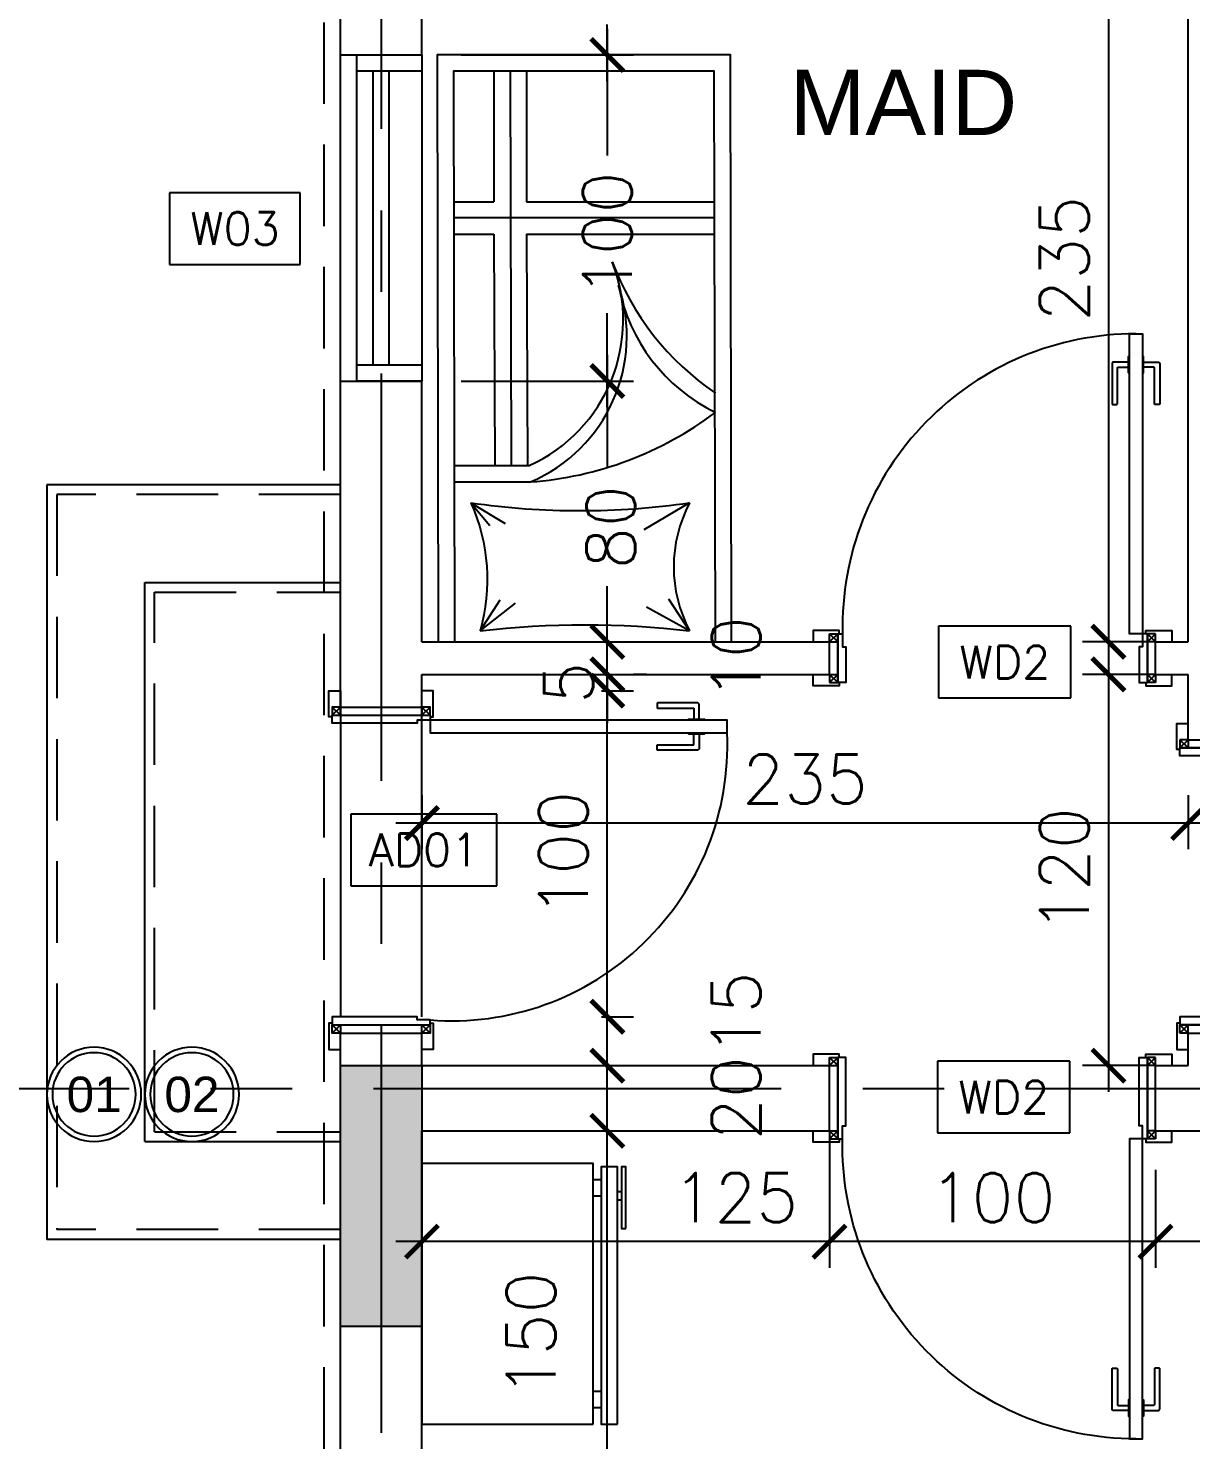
# Model space of a CAD drawing. Header units: centimetres. Extents: x -2093 to 2270, y -504 to 3084.
# Drawn here: x -1875.7 to -1519.2, y 2033.2 to 2466.2 of the extents above; entities that cross this region are included whole.
import ezdxf
from ezdxf.enums import TextEntityAlignment as Align

# ---------------------------------------------------------------- set-up
doc = ezdxf.new("R2010")
doc.units = ezdxf.units.CM
doc.header["$LTSCALE"] = 100
doc.header["$MEASUREMENT"] = 0
doc.linetypes.add('GRID$0$GRID$0$XREF GRID$0$GRIDS$0$CENTER', pattern=[2, 1.25, -0.25, 0.25, -0.25])
doc.linetypes.add('HIDDEN', pattern=[0.375, 0.25, -0.125])
for name, color, linetype in [('DIM IN', 1, 'Continuous'), ('DOOR', 1, 'Continuous'), ('FURNITURE', 111, 'Continuous'), ('GRID$0$XREF GRID', 11, 'GRID$0$GRID$0$XREF GRID$0$GRIDS$0$CENTER'), ('HIDDEN -03', 8, 'HIDDEN'), ('KITCHEN', 11, 'Continuous'), ('NUMBERS', 1, 'Continuous'), ('STAIRS', 4, 'Continuous'), ('TEXT', 3, 'Continuous'), ('TEXT-SCHED', 3, 'Continuous'), ('WALL-01', 7, 'Continuous'), ('WALL-03', 2, 'Continuous'), ('WALL-04', 1, 'Continuous'), ('WINDOW', 1, 'Continuous'), ('WOODEN DOOR', 1, 'Continuous'), ('XREF GF COL$0$COLUMN', 6, 'Continuous'), ('XREF GF COL$0$COLUMN HATCH', 201, 'Continuous')]:
    doc.layers.add(name, color=color, linetype=linetype)
doc.styles.add('22', font='romans.shx')
doc.styles.add('A0-01 GROUND FLOOR PLAN - For Entry modification$0$ROMANS', font='romans')
doc.styles.add('ART', font='arial.ttf')
doc.styles.add('ART-PS-1', font='arial.ttf', dxfattribs={"height": 20})
doc.dimstyles.new('100', dxfattribs={"dimtxt": 15, "dimasz": 10, "dimexe": 8, "dimexo": 12, "dimgap": 6, "dimtad": 1, "dimdec": 0, "dimzin": 0, "dimdsep": 46, "dimtxsty": '22', "dimblk": 'ARCHTICK', "dimcen": 30, "dimdle": 8, "dimclrd": 1, "dimclre": 1, "dimclrt": 2, "dimadec": 0, "dimazin": 0, "dimtfac": 1, "dimtdec": 0, "dimtmove": 2, "dimatfit": 3, "dimldrblk": 'OBLIQUE', "dimfxl": 100, "dimtolj": 1, "dimtzin": 0, "dimarcsym": 0})
doc.dimstyles.new('A0-01 GROUND FLOOR PLAN - For Entry modification$0$text', dxfattribs={"dimtxt": 18, "dimasz": 10, "dimexe": 10, "dimexo": 10, "dimgap": -6, "dimtad": 1, "dimtih": 1, "dimtoh": 1, "dimdec": 0, "dimdsep": 46, "dimtxsty": 'A0-01 GROUND FLOOR PLAN - For Entry modification$0$ROMANS', "dimblk1": 'A0-01 GROUND FLOOR PLAN - For Entry modification$0$_ARCHTICK', "dimblk2": 'A0-01 GROUND FLOOR PLAN - For Entry modification$0$_ARCHTICK', "dimsah": 1, "dimcen": 25, "dimdle": 10, "dimse1": 1, "dimse2": 1, "dimsd1": 1, "dimsd2": 1, "dimclrd": 1, "dimclre": 1, "dimclrt": 2, "dimadec": 0, "dimazin": 0, "dimtfac": 1, "dimtdec": 0, "dimtmove": 2, "dimatfit": 3, "dimldrblk": 'A0-01 GROUND FLOOR PLAN - For Entry modification$0$_ARCHTICK', "dimfxl": 1, "dimtolj": 1, "dimtzin": 0, "dimarcsym": 0})

# ---------------------------------------------------------------- blocks, each defined once
blk = doc.blocks.new('W06')
at = {"layer": 'WINDOW'}
for p, q in [((-2005, 2490), (-2005, 2400)), ((-1995, 2400), (-1995, 2490)), ((-1990, 2400), (-1990, 2490)), ((-1985, 2400), (-1985, 2490))]:
    blk.add_line(p, q, dxfattribs=at)
for points in [[(-1985, 2495), (-2005, 2495), (-2005, 2490), (-1985, 2490)], [(-1985, 2400), (-2005, 2400), (-2005, 2395), (-1985, 2395)]]:
    blk.add_lwpolyline(points, close=True, dxfattribs=at)
blk = doc.blocks.new('XREF GF COL')
at = {"layer": 'XREF GF COL$0$COLUMN HATCH'}
blk.add_hatch(color=256, dxfattribs=at).paths.add_polyline_path([(-12064.7, 2148), (-12089.7, 2148), (-12089.7, 2068), (-12064.7, 2068)])
at = {"layer": 'XREF GF COL$0$COLUMN'}
blk.add_lwpolyline([(-12089.7, 2148), (-12064.7, 2148), (-12064.7, 2068), (-12089.7, 2068)], close=True, dxfattribs=at)
blk = doc.blocks.new('GRID')
at = {"layer": 'GRID$0$XREF GRID'}
for p, q in [((-1767.5, 2960.33, 0), (-1767.5, 522.76)), ((-1969.8, 2140.98), (-230.24, 2140.98))]:
    blk.add_line(p, q, dxfattribs=at)
blk = doc.blocks.new('Fur_Bed_200x100_01')
for p, q in [((-37.12, -3.34), (-30.72, -13.05)), ((-37.12, -3.34), (-23.91, -10.68)), ((27.12, -3.34), (16.32, -11.81)), ((27.12, -3.34), (21.03, -12.93)), ((-37.12, -42.65), (-23.05, -34.35)), ((30, -42.65), (19.49, -36.25)), ((30, -42.65), (24.16, -35.73)), ((35, -54.06), (12.12, -54.06)), ((12.96, -125.01), (12.59, -54.06)), ((17.96, -175.01), (17.59, -54.06)), ((22.96, -125.01), (22.59, -54.06)), ((12.96, -125.01), (-44.64, -125.01)), ((35.36, -125.01), (22.96, -125.01)), ((-44.64, -130.01), (35.36, -130.01)), ((12.96, -135.01), (-44.64, -135.01)), ((12.96, -175.01), (12.96, -135.01)), ((35.36, -135.01), (22.96, -135.01)), ((22.96, -175.01), (22.96, -135.01))]:
    blk.add_line(p, q)
blk.add_lwpolyline([(-50, 0), (-49.64, -180.01), (40.36, -180.01), (40, 0)], close=True)
blk.add_lwpolyline([(-45, 0), (-44.64, -175.01), (35.36, -175.01), (35, 0)])
for points in [[(27.12, -3.34, -0.059544), (-37.12, -3.34)], [(-37.12, -42.65, 0.248743), (-37.12, -3.34)], [(30, -42.65, -0.175461), (27.12, -3.34)], [(30, -42.65, 0.071815), (-37.12, -42.65)], [(35, -49.06), (11.73, -49.06, 0.392227), (-15.28, -109.32, 0.236173), (-45, -70.38)]]:
    blk.add_lwpolyline(points, format="xyb")
for centre, radius, start, end in [((19.45, -155.75), 106.97, 94.1404, 127.0509), ((32.28, -98.73), 49.01, 114.2939, 201.3899), ((-92.14, -145.92), 84.06, 20.4105, 55.8901)]:
    blk.add_arc(centre, radius, start, end)
blk = doc.blocks.new('A$C6A555936')
at = {"layer": 'KITCHEN', "extrusion": (0, 0, -1)}
for p, q in [((-71.25, 61.25), (-71.25, 60)), ((-68.75, 61.25), (-68.75, 60)), ((-75, 55), (-75, 52.5)), ((-70, 55), (-70, 52.5)), ((-10, 55), (-10, 52.5)), ((-5, 55), (-5, 52.5))]:
    blk.add_line(p, q, dxfattribs=at)
at = {"layer": 'KITCHEN', "flags": 128}
for points in [[(-60, 62.5), (-79, 62.5), (-79, 61.25), (-60, 61.25)], [(0, 60), (-79, 60), (-79, 55), (0, 55)], [(0, 52.5), (-80, 52.5), (-80, 0), (0, 0)]]:
    blk.add_lwpolyline(points, close=True, dxfattribs=at)
blk = doc.blocks.new('*D208')
at = {"layer": 'Defpoints', "color": 0, "transparency": 16777216}
blk.add_point((-1576.54, 2138.35), dxfattribs=at)
blk.add_point((-1576.54, 2138.35), dxfattribs=at)
blk.add_point((-1576.54, 2138.35), dxfattribs=at)
at = {"layer": 'TEXT-SCHED', "color": 1, "lineweight": -2, "transparency": 16777216}
for p, q in [((-1556.26, 2149.35), (-1596.83, 2149.35)), ((-1596.83, 2149.35), (-1596.83, 2127.35)), ((-1556.26, 2127.35), (-1556.26, 2149.35)), ((-1596.83, 2127.35), (-1556.26, 2127.35))]:
    blk.add_line(p, q, dxfattribs=at)
at = {"layer": 'TEXT-SCHED', "color": 2, "transparency": 16777216, "insert": (-1576.54, 2138.35), "char_height": 8, "width": 47.1429, "attachment_point": 5, "style": 'A0-01 GROUND FLOOR PLAN - For Entry modification$0$ROMANS'}
blk.add_mtext('\\A1;{\\H1.25x;WD2}', dxfattribs=at)
blk = doc.blocks.new('A0-01 GROUND FLOOR PLAN - For Entry modification$0$_ARCHTICK')
at = {"color": 0, "linetype": 'ByBlock', "const_width": 0.15}
blk.add_lwpolyline([(-0.5, -0.5), (0.5, 0.5)], dxfattribs=at)
blk = doc.blocks.new('*D211')
at = {"layer": 'Defpoints', "color": 0, "transparency": 16777216}
blk.add_point((-1754.42, 2214.16), dxfattribs=at)
blk.add_point((-1754.42, 2214.16), dxfattribs=at)
blk.add_point((-1754.42, 2214.16), dxfattribs=at)
at = {"layer": 'TEXT-SCHED', "color": 1, "lineweight": -2, "transparency": 16777216}
for p, q in [((-1731.99, 2225.16), (-1776.85, 2225.16)), ((-1776.85, 2225.16), (-1776.85, 2203.16)), ((-1731.99, 2203.16), (-1731.99, 2225.16)), ((-1776.85, 2203.16), (-1731.99, 2203.16))]:
    blk.add_line(p, q, dxfattribs=at)
at = {"layer": 'TEXT-SCHED', "color": 2, "transparency": 16777216, "insert": (-1754.42, 2214.16), "char_height": 8, "width": 47.1429, "attachment_point": 5, "style": 'A0-01 GROUND FLOOR PLAN - For Entry modification$0$ROMANS'}
blk.add_mtext('\\A1;{\\H1.25x;AD01}', dxfattribs=at)
blk = doc.blocks.new('*D212')
at = {"layer": 'Defpoints', "color": 0, "transparency": 16777216}
blk.add_point((-1576.22, 2271.78), dxfattribs=at)
blk.add_point((-1576.22, 2271.78), dxfattribs=at)
blk.add_point((-1576.22, 2271.78), dxfattribs=at)
at = {"layer": 'TEXT-SCHED', "color": 1, "lineweight": -2, "transparency": 16777216}
for p, q in [((-1555.94, 2282.78), (-1596.51, 2282.78)), ((-1596.51, 2282.78), (-1596.51, 2260.78)), ((-1555.94, 2260.78), (-1555.94, 2282.78)), ((-1596.51, 2260.78), (-1555.94, 2260.78))]:
    blk.add_line(p, q, dxfattribs=at)
at = {"layer": 'TEXT-SCHED', "color": 2, "transparency": 16777216, "insert": (-1576.22, 2271.78), "char_height": 8, "width": 47.1429, "attachment_point": 5, "style": 'A0-01 GROUND FLOOR PLAN - For Entry modification$0$ROMANS'}
blk.add_mtext('\\A1;{\\H1.25x;WD2}', dxfattribs=at)
blk = doc.blocks.new('*D228')
at = {"layer": 'Defpoints', "color": 0, "transparency": 16777216}
blk.add_point((-1812.35, 2404.75), dxfattribs=at)
blk.add_point((-1812.35, 2404.75), dxfattribs=at)
blk.add_point((-1812.35, 2404.75), dxfattribs=at)
at = {"layer": 'TEXT-SCHED', "color": 1, "lineweight": -2, "transparency": 16777216}
for p, q in [((-1792.3, 2415.75), (-1832.4, 2415.75)), ((-1832.4, 2415.75), (-1832.4, 2393.75)), ((-1792.3, 2393.75), (-1792.3, 2415.75)), ((-1832.4, 2393.75), (-1792.3, 2393.75))]:
    blk.add_line(p, q, dxfattribs=at)
at = {"layer": 'TEXT-SCHED', "color": 2, "transparency": 16777216, "insert": (-1812.35, 2404.75), "char_height": 8, "width": 47.1429, "attachment_point": 5, "style": 'A0-01 GROUND FLOOR PLAN - For Entry modification$0$ROMANS'}
blk.add_mtext('\\A1;{\\H1.25x;W03}', dxfattribs=at)
blk = doc.blocks.new('_ARCHTICK')
at = {"color": 0, "linetype": 'ByBlock', "const_width": 0.15}
blk.add_lwpolyline([(-0.5, -0.5), (0.5, 0.5)], dxfattribs=at)
blk = doc.blocks.new('*D233')
at = {"layer": 'Defpoints', "color": 0, "transparency": 16777216}
for p in [(-1520, 2513), (-1544.44, 2278), (-1520, 2278)]:
    blk.add_point(p, dxfattribs=at)
at = {"layer": 'DIM IN', "color": 1, "lineweight": -2, "transparency": 16777216}
for p, q in [((-1544.44, 2521), (-1544.44, 2270)), ((-1532, 2513), (-1552.44, 2513)), ((-1532, 2278), (-1552.44, 2278))]:
    blk.add_line(p, q, dxfattribs=at)
at = {"layer": 'DIM IN', "color": 1, "lineweight": -2, "transparency": 16777216, "xscale": 10, "yscale": 10, "zscale": 10}
for p, rotation in [((-1544.44, 2513), 90), ((-1544.44, 2278), 270)]:
    blk.add_blockref('_ARCHTICK', p, dxfattribs=dict(at, rotation=rotation))
at = {"layer": 'DIM IN', "color": 2, "transparency": 16777216, "insert": (-1557.94, 2395.5), "char_height": 15, "attachment_point": 5, "rotation": 90, "style": '22'}
blk.add_mtext('\\A1;235', dxfattribs=at)
blk = doc.blocks.new('_OBLIQUE')
at = {"color": 0, "linetype": 'ByBlock'}
blk.add_line((-0.5, -0.5), (0.5, 0.5), dxfattribs=at)
blk = doc.blocks.new('*D245')
at = {"layer": 'Defpoints', "color": 0, "transparency": 16777216}
for p in [(-1755, 2242.97), (-1520, 2242.97), (-1755, 2222.41)]:
    blk.add_point(p, dxfattribs=at)
at = {"layer": 'DIM IN', "color": 1, "lineweight": -2, "transparency": 16777216}
for p, q in [((-1755, 2230.97), (-1755, 2214.41)), ((-1520, 2230.97), (-1520, 2214.41)), ((-1512, 2222.41), (-1763, 2222.41))]:
    blk.add_line(p, q, dxfattribs=at)
at = {"layer": 'DIM IN', "color": 1, "lineweight": -2, "transparency": 16777216, "xscale": 10, "yscale": 10, "zscale": 10, "rotation": 180}
blk.add_blockref('_ARCHTICK', (-1755, 2222.41), dxfattribs=at)
at = {"layer": 'DIM IN', "color": 1, "lineweight": -2, "transparency": 16777216, "xscale": 10, "yscale": 10, "zscale": 10}
blk.add_blockref('_ARCHTICK', (-1520, 2222.41), dxfattribs=at)
at = {"layer": 'DIM IN', "color": 2, "transparency": 16777216, "insert": (-1637.5, 2235.91), "char_height": 15, "attachment_point": 5, "style": '22'}
blk.add_mtext('\\A1;235', dxfattribs=at)
blk = doc.blocks.new('*D246')
at = {"layer": 'Defpoints', "color": 0, "transparency": 16777216}
for p in [(-1520, 2268), (-1544.44, 2148), (-1520, 2148)]:
    blk.add_point(p, dxfattribs=at)
at = {"layer": 'DIM IN', "color": 1, "lineweight": -2, "transparency": 16777216}
for p, q in [((-1544.44, 2276), (-1544.44, 2140)), ((-1532, 2268), (-1552.44, 2268)), ((-1532, 2148), (-1552.44, 2148))]:
    blk.add_line(p, q, dxfattribs=at)
at = {"layer": 'DIM IN', "color": 1, "lineweight": -2, "transparency": 16777216, "xscale": 10, "yscale": 10, "zscale": 10}
for p, rotation in [((-1544.44, 2268), 90), ((-1544.44, 2148), 270)]:
    blk.add_blockref('_ARCHTICK', p, dxfattribs=dict(at, rotation=rotation))
at = {"layer": 'DIM IN', "color": 2, "transparency": 16777216, "insert": (-1557.94, 2208), "char_height": 15, "attachment_point": 5, "rotation": 90, "style": '22'}
blk.add_mtext('\\A1;120', dxfattribs=at)
blk = doc.blocks.new('OUT DOOR')
at = {"layer": 'WOODEN DOOR'}
for p, q in [((-1782.5, 2265.5), (-1780, 2268)), ((-1780, 2265.5), (-1782.5, 2268)), ((-1752.5, 2265.5), (-1755, 2268)), ((-1755, 2265.5), (-1752.5, 2268)), ((-1782.5, 2170.5), (-1780, 2168)), ((-1780, 2170.5), (-1782.5, 2168)), ((-1752.5, 2170.5), (-1755, 2168)), ((-1755, 2170.5), (-1752.5, 2168))]:
    blk.add_line(p, q, dxfattribs=at)
for points in [[(-1782.5, 2265), (-1783.5, 2265), (-1783.5, 2273), (-1780, 2273)], [(-1752.5, 2265), (-1751.5, 2265), (-1751.5, 2273), (-1755, 2273)], [(-1780, 2265.5), (-1780, 2268), (-1782.5, 2268), (-1782.5, 2265.5)], [(-1752.5, 2265.5), (-1752.5, 2264), (-1756.5, 2264), (-1756.5, 2263), (-1782.5, 2263), (-1782.5, 2265.5), (-1752.5, 2265.5)], [(-1752.5, 2265.5), (-1752.5, 2268), (-1755, 2268), (-1755, 2265.5)], [(-1673.27, 2264), (-1673.27, 2264.3), (-1668.31, 2264.3), (-1668.31, 2264)], [(-1673.27, 2260.04), (-1673.27, 2259.74), (-1668.31, 2259.74), (-1668.31, 2260.04)], [(-1782.5, 2171), (-1783.5, 2171), (-1783.5, 2163), (-1780, 2163)], [(-1752.5, 2170.5), (-1752.5, 2172), (-1756.5, 2172), (-1756.5, 2173), (-1782.5, 2173), (-1782.5, 2170.5), (-1752.5, 2170.5)], [(-1780, 2170.5), (-1780, 2168), (-1782.5, 2168), (-1782.5, 2170.5)], [(-1752.5, 2171), (-1751.5, 2171), (-1751.5, 2163), (-1755, 2163)], [(-1752.5, 2170.5), (-1752.5, 2168), (-1755, 2168), (-1755, 2170.5)]]:
    blk.add_lwpolyline(points, dxfattribs=at)
for points in [[(-1670, 2264.3), (-1670, 2268.75, 0.414214), (-1670.49, 2269.24), (-1682.67, 2269.24, 0.414214), (-1682.87, 2269.05), (-1682.87, 2267.86, 0.414214), (-1682.67, 2267.66), (-1671.78, 2267.66, -0.414214), (-1671.58, 2267.46), (-1671.58, 2264.3)], [(-1670, 2259.74), (-1670, 2255.29, -0.414214), (-1670.49, 2254.79), (-1682.67, 2254.79, -0.414214), (-1682.87, 2254.99), (-1682.87, 2256.18, -0.414214), (-1682.67, 2256.38), (-1671.78, 2256.38, 0.414214), (-1671.58, 2256.58), (-1671.58, 2259.74)]]:
    blk.add_lwpolyline(points, format="xyb", dxfattribs=at)
blk.add_lwpolyline([(-1661.38, 2260.04), (-1661.38, 2264), (-1752.5, 2264), (-1752.5, 2260.04)], close=True, dxfattribs=at)
blk.add_arc((-1745.83, 2256.27), 84.53, 265.4726, 2.5311, dxfattribs=at)
blk = doc.blocks.new('NUMBER')
at = {"layer": 'NUMBERS'}
blk.add_circle((0, 0), 65, dxfattribs=at)
at = {"layer": 'NUMBERS', "color": 8}
blk.add_circle((0, 0), 57.5, dxfattribs=at)
blk = doc.blocks.new('OUTDOOR')
at = {"layer": 'STAIRS'}
for p, q in [((-1870, 2326.19), (-1870, 2094.72)), ((-1780, 2326.19), (-1870, 2326.19)), ((-1840, 2124.72), (-1840, 2296.19)), ((-1840, 2296.19), (-1780, 2296.19)), ((-1780, 2258), (-1780, 2168)), ((-1840, 2124.72), (-1780, 2124.72)), ((-1780, 2094.72), (-1870, 2094.72))]:
    blk.add_line(p, q, dxfattribs=at)
at = {"layer": 'STAIRS', "color": 8, "linetype": 'HIDDEN'}
for p, q in [((-1867, 2323.19), (-1867, 2097.72)), ((-1780, 2323.19), (-1867, 2323.19)), ((-1837, 2127.72), (-1837, 2293.19)), ((-1837, 2293.19), (-1780, 2293.19)), ((-1837, 2127.72), (-1780, 2127.72)), ((-1780, 2097.72), (-1867, 2097.72))]:
    blk.add_line(p, q, dxfattribs=at)
blk = doc.blocks.new('*D321')
at = {"layer": 'Defpoints', "color": 0, "transparency": 16777216}
for p in [(-1711.95, 2128), (-1698.13, 2128), (-1711.95, 1978)]:
    blk.add_point(p, dxfattribs=at)
at = {"layer": 'DIM IN', "color": 1, "lineweight": -2, "transparency": 16777216}
for p, q in [((-1698.13, 1970), (-1698.13, 2136)), ((-1699.95, 2128), (-1690.13, 2128)), ((-1699.95, 1978), (-1690.13, 1978))]:
    blk.add_line(p, q, dxfattribs=at)
at = {"layer": 'DIM IN', "color": 1, "lineweight": -2, "transparency": 16777216, "xscale": 10, "yscale": 10, "zscale": 10}
for p, rotation in [((-1698.13, 2128), 90), ((-1698.13, 1978), 270)]:
    blk.add_blockref('_ARCHTICK', p, dxfattribs=dict(at, rotation=rotation))
at = {"layer": 'DIM IN', "color": 2, "transparency": 16777216, "insert": (-1721.51, 2065.58), "char_height": 15, "attachment_point": 5, "rotation": 90, "style": '22'}
blk.add_mtext('\\A1;150', dxfattribs=at)
blk = doc.blocks.new('*D322')
at = {"layer": 'Defpoints', "color": 0, "transparency": 16777216}
for p in [(-1711.95, 2148), (-1698.13, 2148), (-1711.95, 2128)]:
    blk.add_point(p, dxfattribs=at)
at = {"layer": 'DIM IN', "color": 1, "lineweight": -2, "transparency": 16777216}
for p, q in [((-1698.13, 2120), (-1698.13, 2156)), ((-1699.95, 2148), (-1690.13, 2148)), ((-1699.95, 2128), (-1690.13, 2128))]:
    blk.add_line(p, q, dxfattribs=at)
at = {"layer": 'DIM IN', "color": 1, "lineweight": -2, "transparency": 16777216, "xscale": 10, "yscale": 10, "zscale": 10}
for p, rotation in [((-1698.13, 2148), 90), ((-1698.13, 2128), 270)]:
    blk.add_blockref('_ARCHTICK', p, dxfattribs=dict(at, rotation=rotation))
at = {"layer": 'DIM IN', "color": 2, "transparency": 16777216, "insert": (-1658.63, 2138), "char_height": 15, "attachment_point": 5, "rotation": 90, "style": '22'}
blk.add_mtext('\\A1;20', dxfattribs=at)
blk = doc.blocks.new('*D323')
at = {"layer": 'Defpoints', "color": 0, "transparency": 16777216}
for p in [(-1711.95, 2163), (-1698.13, 2163), (-1711.95, 2148)]:
    blk.add_point(p, dxfattribs=at)
at = {"layer": 'DIM IN', "color": 1, "lineweight": -2, "transparency": 16777216}
for p, q in [((-1698.13, 2140), (-1698.13, 2171)), ((-1699.95, 2163), (-1690.13, 2163)), ((-1699.95, 2148), (-1690.13, 2148))]:
    blk.add_line(p, q, dxfattribs=at)
at = {"layer": 'DIM IN', "color": 1, "lineweight": -2, "transparency": 16777216, "xscale": 10, "yscale": 10, "zscale": 10}
for p, rotation in [((-1698.13, 2163), 90), ((-1698.13, 2148), 270)]:
    blk.add_blockref('_ARCHTICK', p, dxfattribs=dict(at, rotation=rotation))
at = {"layer": 'DIM IN', "color": 2, "transparency": 16777216, "insert": (-1658.63, 2163.99), "char_height": 15, "attachment_point": 5, "rotation": 90, "style": '22'}
blk.add_mtext('\\A1;15', dxfattribs=at)
blk = doc.blocks.new('*D324')
at = {"layer": 'Defpoints', "color": 0, "transparency": 16777216}
for p in [(-1711.95, 2263), (-1698.13, 2263), (-1711.95, 2163)]:
    blk.add_point(p, dxfattribs=at)
at = {"layer": 'DIM IN', "color": 1, "lineweight": -2, "transparency": 16777216}
for p, q in [((-1698.13, 2155), (-1698.13, 2271)), ((-1699.95, 2263), (-1690.13, 2263)), ((-1699.95, 2163), (-1690.13, 2163))]:
    blk.add_line(p, q, dxfattribs=at)
at = {"layer": 'DIM IN', "color": 1, "lineweight": -2, "transparency": 16777216, "xscale": 10, "yscale": 10, "zscale": 10}
for p, rotation in [((-1698.13, 2263), 90), ((-1698.13, 2163), 270)]:
    blk.add_blockref('_ARCHTICK', p, dxfattribs=dict(at, rotation=rotation))
at = {"layer": 'DIM IN', "color": 2, "transparency": 16777216, "insert": (-1711.63, 2213), "char_height": 15, "attachment_point": 5, "rotation": 90, "style": '22'}
blk.add_mtext('\\A1;100', dxfattribs=at)
blk = doc.blocks.new('*D325')
at = {"layer": 'Defpoints', "color": 0, "transparency": 16777216}
for p in [(-1711.95, 2278), (-1698.13, 2278), (-1711.95, 2268)]:
    blk.add_point(p, dxfattribs=at)
at = {"layer": 'DIM IN', "color": 1, "lineweight": -2, "transparency": 16777216}
for p, q in [((-1698.13, 2278), (-1698.13, 2288)), ((-1699.95, 2278), (-1690.13, 2278)), ((-1698.13, 2268), (-1698.13, 2278)), ((-1699.95, 2268), (-1690.13, 2268)), ((-1698.13, 2268), (-1698.13, 2258))]:
    blk.add_line(p, q, dxfattribs=at)
at = {"layer": 'DIM IN', "color": 1, "lineweight": -2, "transparency": 16777216, "xscale": 10, "yscale": 10, "zscale": 10}
for p, rotation in [((-1698.13, 2278), 270), ((-1698.13, 2268), 90)]:
    blk.add_blockref('_ARCHTICK', p, dxfattribs=dict(at, rotation=rotation))
at = {"layer": 'DIM IN', "color": 2, "transparency": 16777216, "insert": (-1658.63, 2273), "char_height": 15, "attachment_point": 5, "rotation": 90, "style": '22'}
blk.add_mtext('\\A1;10', dxfattribs=at)
blk = doc.blocks.new('*D326')
at = {"layer": 'Defpoints', "color": 0, "transparency": 16777216}
for p in [(-1711.95, 2358), (-1698.13, 2358), (-1711.95, 2278)]:
    blk.add_point(p, dxfattribs=at)
at = {"layer": 'DIM IN', "color": 1, "lineweight": -2, "transparency": 16777216}
for p, q in [((-1698.13, 2366), (-1698.13, 2331.32)), ((-1699.95, 2358), (-1690.13, 2358)), ((-1698.13, 2270), (-1698.13, 2295.04)), ((-1699.95, 2278), (-1690.13, 2278))]:
    blk.add_line(p, q, dxfattribs=at)
at = {"layer": 'DIM IN', "color": 1, "lineweight": -2, "transparency": 16777216, "xscale": 10, "yscale": 10, "zscale": 10}
for p, rotation in [((-1698.13, 2358), 90), ((-1698.13, 2278), 270)]:
    blk.add_blockref('_ARCHTICK', p, dxfattribs=dict(at, rotation=rotation))
at = {"layer": 'DIM IN', "color": 2, "transparency": 16777216, "insert": (-1697.06, 2313.18), "char_height": 15, "attachment_point": 5, "rotation": 90, "style": '22'}
blk.add_mtext('\\A1;80', dxfattribs=at)
blk = doc.blocks.new('*D327')
at = {"layer": 'Defpoints', "color": 0, "transparency": 16777216}
for p in [(-1755, 2458), (-1698.13, 2458), (-1755, 2358)]:
    blk.add_point(p, dxfattribs=at)
at = {"layer": 'DIM IN', "color": 1, "lineweight": -2, "transparency": 16777216}
for p, q in [((-1698.13, 2466), (-1698.13, 2427.22)), ((-1743, 2458), (-1690.13, 2458)), ((-1698.13, 2350), (-1698.13, 2378.79)), ((-1743, 2358), (-1690.13, 2358))]:
    blk.add_line(p, q, dxfattribs=at)
at = {"layer": 'DIM IN', "color": 1, "lineweight": -2, "transparency": 16777216, "xscale": 10, "yscale": 10, "zscale": 10}
for p, rotation in [((-1698.13, 2458), 90), ((-1698.13, 2358), 270)]:
    blk.add_blockref('_ARCHTICK', p, dxfattribs=dict(at, rotation=rotation))
at = {"layer": 'DIM IN', "color": 2, "transparency": 16777216, "insert": (-1698.13, 2403.01), "char_height": 15, "attachment_point": 5, "rotation": 90, "style": '22'}
blk.add_mtext('\\A1;100', dxfattribs=at)
blk = doc.blocks.new('*D328')
at = {"layer": 'Defpoints', "color": 0, "transparency": 16777216}
for p in [(-1712.36, 2513), (-1698.13, 2513), (-1755, 2458)]:
    blk.add_point(p, dxfattribs=at)
at = {"layer": 'DIM IN', "color": 1, "lineweight": -2, "transparency": 16777216}
for p, q in [((-1698.13, 2521), (-1698.13, 2503.64)), ((-1700.36, 2513), (-1690.13, 2513)), ((-1698.13, 2450), (-1698.13, 2467.36)), ((-1743, 2458), (-1690.13, 2458))]:
    blk.add_line(p, q, dxfattribs=at)
at = {"layer": 'DIM IN', "color": 1, "lineweight": -2, "transparency": 16777216, "xscale": 10, "yscale": 10, "zscale": 10}
for p, rotation in [((-1698.13, 2513), 90), ((-1698.13, 2458), 270)]:
    blk.add_blockref('_ARCHTICK', p, dxfattribs=dict(at, rotation=rotation))
at = {"layer": 'DIM IN', "color": 2, "transparency": 16777216, "insert": (-1698.13, 2485.5), "char_height": 15, "attachment_point": 5, "rotation": 90, "style": '22'}
blk.add_mtext('\\A1;55', dxfattribs=at)
blk = doc.blocks.new('*D361')
at = {"layer": 'Defpoints', "color": 0, "transparency": 16777216}
for p in [(-1530, 2128), (-1405, 2128), (-1530, 2094.02)]:
    blk.add_point(p, dxfattribs=at)
at = {"layer": 'DIM IN', "color": 1, "lineweight": -2, "transparency": 16777216}
for p, q in [((-1530, 2116), (-1530, 2086.02)), ((-1405, 2116), (-1405, 2086.02)), ((-1397, 2094.02), (-1538, 2094.02))]:
    blk.add_line(p, q, dxfattribs=at)
at = {"layer": 'DIM IN', "color": 1, "lineweight": -2, "transparency": 16777216, "xscale": 10, "yscale": 10, "zscale": 10, "rotation": 180}
blk.add_blockref('_ARCHTICK', (-1530, 2094.02), dxfattribs=at)
at = {"layer": 'DIM IN', "color": 1, "lineweight": -2, "transparency": 16777216, "xscale": 10, "yscale": 10, "zscale": 10}
blk.add_blockref('_ARCHTICK', (-1405, 2094.02), dxfattribs=at)
at = {"layer": 'DIM IN', "color": 2, "transparency": 16777216, "insert": (-1467.5, 2107.52), "char_height": 15, "attachment_point": 5, "style": '22'}
blk.add_mtext('\\A1;125', dxfattribs=at)
blk = doc.blocks.new('*D362')
at = {"layer": 'Defpoints', "color": 0, "transparency": 16777216}
for p in [(-1629.98, 2138), (-1530, 2128), (-1629.98, 2094.02)]:
    blk.add_point(p, dxfattribs=at)
at = {"layer": 'DIM IN', "color": 1, "lineweight": -2, "transparency": 16777216}
for p, q in [((-1629.98, 2126), (-1629.98, 2086.02)), ((-1530, 2116), (-1530, 2086.02)), ((-1522, 2094.02), (-1637.98, 2094.02))]:
    blk.add_line(p, q, dxfattribs=at)
at = {"layer": 'DIM IN', "color": 1, "lineweight": -2, "transparency": 16777216, "xscale": 10, "yscale": 10, "zscale": 10, "rotation": 180}
blk.add_blockref('_ARCHTICK', (-1629.98, 2094.02), dxfattribs=at)
at = {"layer": 'DIM IN', "color": 1, "lineweight": -2, "transparency": 16777216, "xscale": 10, "yscale": 10, "zscale": 10}
blk.add_blockref('_ARCHTICK', (-1530, 2094.02), dxfattribs=at)
at = {"layer": 'DIM IN', "color": 2, "transparency": 16777216, "insert": (-1579.99, 2107.52), "char_height": 15, "attachment_point": 5, "style": '22'}
blk.add_mtext('\\A1;100', dxfattribs=at)
blk = doc.blocks.new('*D363')
at = {"layer": 'Defpoints', "color": 0, "transparency": 16777216}
for p in [(-1629.98, 2138), (-1755, 2128), (-1755, 2094.02)]:
    blk.add_point(p, dxfattribs=at)
at = {"layer": 'DIM IN', "color": 1, "lineweight": -2, "transparency": 16777216}
for p, q in [((-1629.98, 2126), (-1629.98, 2086.02)), ((-1755, 2116), (-1755, 2086.02)), ((-1621.98, 2094.02), (-1763, 2094.02))]:
    blk.add_line(p, q, dxfattribs=at)
at = {"layer": 'DIM IN', "color": 1, "lineweight": -2, "transparency": 16777216, "xscale": 10, "yscale": 10, "zscale": 10, "rotation": 180}
blk.add_blockref('_ARCHTICK', (-1755, 2094.02), dxfattribs=at)
at = {"layer": 'DIM IN', "color": 1, "lineweight": -2, "transparency": 16777216, "xscale": 10, "yscale": 10, "zscale": 10}
blk.add_blockref('_ARCHTICK', (-1629.98, 2094.02), dxfattribs=at)
at = {"layer": 'DIM IN', "color": 2, "transparency": 16777216, "insert": (-1658.87, 2107.52), "char_height": 15, "attachment_point": 5, "style": '22'}
blk.add_mtext('\\A1;125', dxfattribs=at)
blk = doc.blocks.new('*D373')
at = {"layer": 'Defpoints', "color": 0, "transparency": 16777216}
for p in [(-1698.13, 2268), (-1698.13, 2268), (-1711.95, 2263)]:
    blk.add_point(p, dxfattribs=at)
at = {"layer": 'DIM IN', "color": 1, "lineweight": -2, "transparency": 16777216}
for p, q in [((-1698.13, 2268), (-1698.13, 2278)), ((-1698.13, 2263), (-1698.13, 2268)), ((-1686.13, 2268), (-1690.13, 2268)), ((-1699.95, 2263), (-1690.13, 2263)), ((-1698.13, 2263), (-1698.13, 2253))]:
    blk.add_line(p, q, dxfattribs=at)
at = {"layer": 'DIM IN', "color": 1, "lineweight": -2, "transparency": 16777216, "xscale": 10, "yscale": 10, "zscale": 10}
for p, rotation in [((-1698.13, 2268), 270), ((-1698.13, 2263), 90)]:
    blk.add_blockref('_ARCHTICK', p, dxfattribs=dict(at, rotation=rotation))
at = {"layer": 'DIM IN', "color": 2, "transparency": 16777216, "insert": (-1710.01, 2265.42), "char_height": 15, "attachment_point": 5, "rotation": 90, "style": '22'}
blk.add_mtext('\\A1;5', dxfattribs=at)
blk = doc.blocks.new('DOOR 25CM')
at = {"layer": 'DOOR'}
blk.add_lwpolyline([(-4739.05, 1353.5), (-4735.05, 1353.5), (-4735.05, 1261.5), (-4739.05, 1261.5)], close=True, dxfattribs=at)
for points in [[(-4739.35, 1344.8), (-4743.85, 1344.8, 0.414214), (-4744.35, 1344.3), (-4744.35, 1332, 0.414214), (-4744.15, 1331.8), (-4742.95, 1331.8, 0.414214), (-4742.75, 1332), (-4742.75, 1343, -0.414214), (-4742.55, 1343.2), (-4739.35, 1343.2)], [(-4734.75, 1344.8), (-4730.26, 1344.8, -0.414214), (-4729.76, 1344.3), (-4729.76, 1332, -0.414214), (-4729.96, 1331.8), (-4731.16, 1331.8, -0.414214), (-4731.36, 1332), (-4731.36, 1343, 0.414214), (-4731.56, 1343.2), (-4734.75, 1343.2)]]:
    blk.add_lwpolyline(points, format="xyb", dxfattribs=at)
for points in [[(-4739.05, 1341.5), (-4739.35, 1341.5), (-4739.35, 1346.5), (-4739.05, 1346.5)], [(-4735.05, 1341.5), (-4734.75, 1341.5), (-4734.75, 1346.5), (-4735.05, 1346.5)]]:
    blk.add_lwpolyline(points, dxfattribs=at)
blk.add_arc((-4737.11, 1263.56), 89.94, 89.9604, 181.3128, dxfattribs=at)
blk = doc.blocks.new('90-20')
at = {"layer": 'DOOR', "linetype": 'Continuous'}
for p, q in [((9747.9, -4222.93), (9747.9, -4225.43)), ((9857.88, -4222.93), (9857.88, -4225.43)), ((9747.9, -4247.93), (9747.9, -4245.43)), ((9755.4, -4247.93), (9755.4, -4245.43)), ((9850.38, -4247.93), (9850.38, -4245.43)), ((9857.88, -4247.93), (9857.88, -4245.43))]:
    blk.add_line(p, q, dxfattribs=at)
at = {"layer": 'DOOR'}
for p, q in [((9752.9, -4225.43), (9752.9, -4222.93)), ((9752.9, -4222.93), (9755.4, -4222.93)), ((9755.4, -4222.93), (9752.9, -4225.43)), ((9755.4, -4225.43), (9752.9, -4222.93)), ((9752.9, -4225.43), (9755.4, -4225.43)), ((9852.88, -4222.93), (9850.38, -4222.93)), ((9850.38, -4222.93), (9852.88, -4225.43)), ((9850.38, -4225.43), (9852.88, -4222.93)), ((9852.88, -4225.43), (9850.38, -4225.43)), ((9852.88, -4225.43), (9852.88, -4222.93)), ((9752.9, -4245.43), (9752.9, -4247.93)), ((9755.4, -4247.93), (9752.9, -4245.43)), ((9755.4, -4245.43), (9752.9, -4247.93)), ((9752.9, -4245.43), (9755.4, -4245.43)), ((9850.38, -4247.93), (9852.88, -4245.43)), ((9850.38, -4245.43), (9852.88, -4247.93)), ((9852.88, -4245.43), (9850.38, -4245.43)), ((9852.88, -4245.43), (9852.88, -4247.93)), ((9752.9, -4247.93), (9755.4, -4247.93)), ((9852.88, -4247.93), (9850.38, -4247.93))]:
    blk.add_line(p, q, dxfattribs=at)
for points in [[(9755.9, -4222.93), (9755.9, -4221.93), (9747.9, -4221.93), (9747.9, -4222.93)], [(9755.4, -4222.93), (9755.4, -4247.93)], [(9755.4, -4222.93), (9756.9, -4222.93), (9756.9, -4226.93), (9757.9, -4226.93), (9757.9, -4247.93), (9755.4, -4247.93), (9755.4, -4222.93)], [(9850.38, -4222.93), (9848.88, -4222.93), (9848.88, -4226.93), (9847.88, -4226.93), (9847.88, -4247.93), (9850.38, -4247.93), (9850.38, -4222.93)], [(9849.88, -4222.93), (9849.88, -4221.93), (9857.88, -4221.93), (9857.88, -4222.93)], [(9850.38, -4222.93), (9850.38, -4247.93)], [(9755.9, -4247.93), (9755.9, -4248.93), (9747.9, -4248.93), (9747.9, -4247.93)], [(9849.88, -4247.93), (9849.88, -4248.93), (9857.88, -4248.93), (9857.88, -4247.93)]]:
    blk.add_lwpolyline(points, dxfattribs=at)
at = {"layer": 'DOOR', "linetype": 'Continuous', "xscale": -1}
blk.add_blockref('DOOR 25CM', (5021.85, -5484.43), dxfattribs=at)
blk = doc.blocks.new('90-10')
at = {"layer": 'DOOR', "linetype": 'Continuous'}
for p, q in [((9747.9, -4467.93), (9747.9, -4470.43)), ((9857.88, -4467.93), (9857.88, -4470.43)), ((9747.9, -4482.93), (9747.9, -4480.43)), ((9755.4, -4482.93), (9755.4, -4480.43)), ((9850.38, -4482.93), (9850.38, -4480.43)), ((9857.88, -4482.93), (9857.88, -4480.43))]:
    blk.add_line(p, q, dxfattribs=at)
at = {"layer": 'DOOR'}
for p, q in [((9752.9, -4470.43), (9752.9, -4467.93)), ((9752.9, -4467.93), (9755.4, -4467.93)), ((9755.4, -4467.93), (9752.9, -4470.43)), ((9755.4, -4470.43), (9752.9, -4467.93)), ((9852.88, -4467.93), (9850.38, -4467.93)), ((9850.38, -4467.93), (9852.88, -4470.43)), ((9850.38, -4470.43), (9852.88, -4467.93)), ((9852.88, -4470.43), (9852.88, -4467.93)), ((9752.9, -4470.43), (9755.4, -4470.43)), ((9852.88, -4470.43), (9850.38, -4470.43)), ((9752.9, -4480.43), (9752.9, -4482.93)), ((9755.4, -4482.93), (9752.9, -4480.43)), ((9755.4, -4480.43), (9752.9, -4482.93)), ((9752.9, -4480.43), (9755.4, -4480.43)), ((9850.38, -4482.93), (9852.88, -4480.43)), ((9850.38, -4480.43), (9852.88, -4482.93)), ((9852.88, -4480.43), (9850.38, -4480.43)), ((9852.88, -4480.43), (9852.88, -4482.93)), ((9752.9, -4482.93), (9755.4, -4482.93)), ((9852.88, -4482.93), (9850.38, -4482.93))]:
    blk.add_line(p, q, dxfattribs=at)
for points in [[(9755.9, -4467.93), (9755.9, -4466.93), (9747.9, -4466.93), (9747.9, -4467.93)], [(9755.4, -4467.93), (9755.4, -4482.93)], [(9755.4, -4467.93), (9756.9, -4467.93), (9756.9, -4471.93), (9757.9, -4471.93), (9757.9, -4482.93), (9755.4, -4482.93), (9755.4, -4467.93)], [(9850.38, -4467.93), (9848.88, -4467.93), (9848.88, -4471.93), (9847.88, -4471.93), (9847.88, -4482.93), (9850.38, -4482.93), (9850.38, -4467.93)], [(9849.88, -4467.93), (9849.88, -4466.93), (9857.88, -4466.93), (9857.88, -4467.93)], [(9850.38, -4467.93), (9850.38, -4482.93)], [(9755.9, -4482.93), (9755.9, -4483.93), (9747.9, -4483.93), (9747.9, -4482.93)], [(9849.88, -4482.93), (9849.88, -4483.93), (9857.88, -4483.93), (9857.88, -4482.93)]]:
    blk.add_lwpolyline(points, dxfattribs=at)
at = {"layer": 'DOOR', "linetype": 'Continuous', "xscale": -1}
blk.add_blockref('DOOR 25CM', (5021.85, -5729.43), dxfattribs=at)
blk = doc.blocks.new('80-10')
at = {"layer": 'DOOR', "linetype": 'Continuous'}
for p, q in [((9975.31, -4467.93), (9975.31, -4470.43)), ((10075.29, -4467.93), (10075.29, -4470.43)), ((9975.31, -4482.93), (9975.31, -4480.43)), ((9982.81, -4482.93), (9982.81, -4480.43)), ((10067.79, -4482.93), (10067.79, -4480.43)), ((10075.29, -4482.93), (10075.29, -4480.43))]:
    blk.add_line(p, q, dxfattribs=at)
at = {"layer": 'DOOR'}
for p, q in [((9980.31, -4467.93), (9982.81, -4467.93)), ((9980.31, -4470.43), (9980.31, -4467.93)), ((9982.81, -4467.93), (9980.31, -4470.43)), ((9982.81, -4470.43), (9980.31, -4467.93)), ((10070.29, -4467.93), (10067.79, -4467.93)), ((10067.79, -4467.93), (10070.29, -4470.43)), ((10067.79, -4470.43), (10070.29, -4467.93)), ((10070.29, -4470.43), (10070.29, -4467.93)), ((9980.31, -4470.43), (9982.81, -4470.43)), ((10070.29, -4470.43), (10067.79, -4470.43)), ((9980.31, -4480.43), (9980.31, -4482.93)), ((9982.81, -4482.93), (9980.31, -4480.43)), ((9982.81, -4480.43), (9980.31, -4482.93)), ((9980.31, -4480.43), (9982.81, -4480.43)), ((10067.79, -4482.93), (10070.29, -4480.43)), ((10067.79, -4480.43), (10070.29, -4482.93)), ((10070.29, -4480.43), (10067.79, -4480.43)), ((10070.29, -4480.43), (10070.29, -4482.93)), ((9980.31, -4482.93), (9982.81, -4482.93)), ((10070.29, -4482.93), (10067.79, -4482.93))]:
    blk.add_line(p, q, dxfattribs=at)
for points in [[(9983.31, -4467.93), (9983.31, -4466.93), (9975.31, -4466.93), (9975.31, -4467.93)], [(9982.81, -4467.93), (9982.81, -4482.93)], [(9982.81, -4467.93), (9984.31, -4467.93), (9984.31, -4471.93), (9985.31, -4471.93), (9985.31, -4482.93), (9982.81, -4482.93), (9982.81, -4467.93)], [(10067.79, -4467.93), (10066.29, -4467.93), (10066.29, -4471.93), (10065.29, -4471.93), (10065.29, -4482.93), (10067.79, -4482.93), (10067.79, -4467.93)], [(10067.29, -4467.93), (10067.29, -4466.93), (10075.29, -4466.93), (10075.29, -4467.93)], [(10067.79, -4467.93), (10067.79, -4482.93)], [(9983.31, -4482.93), (9983.31, -4483.93), (9975.31, -4483.93), (9975.31, -4482.93)], [(10067.29, -4482.93), (10067.29, -4483.93), (10075.29, -4483.93), (10075.29, -4482.93)]]:
    blk.add_lwpolyline(points, dxfattribs=at)
at = {"layer": 'DOOR', "linetype": 'Continuous', "xscale": -0.8912784107417012, "yscale": 0.8912784107417012, "zscale": 0.8912784107417012}
blk.add_blockref('DOOR 25CM', (5764.06, -5592.28), dxfattribs=at)

msp = doc.modelspace()

# ---------------------------------------------------------------- linework, layer by layer
at = {"layer": 'HIDDEN -03'}
msp.add_line((-1785, 793), (-1785, 2713), dxfattribs=at)
at = {"layer": 'WALL-01'}
for p, q in [((-1780, 2458), (-1780, 2573)), ((-1755, 2458), (-1755, 2513)), ((-1520, 2278), (-1520, 2513)), ((-1780, 2458), (-1755, 2458)), ((-1780, 2358), (-1755, 2358)), ((-1780, 2258), (-1780, 2358)), ((-1755, 2278), (-1755, 2358)), ((-1755, 2278), (-1629.98, 2278)), ((-1629.98, 2268), (-1629.98, 2278)), ((-1530, 2268), (-1530, 2278)), ((-1530, 2278), (-1520, 2278)), ((-1755, 2268), (-1629.98, 2268)), ((-1755, 2258), (-1755, 2268)), ((-1530, 2268), (-1520, 2268)), ((-1520, 2247.98), (-1520, 2268)), ((-1780, 2258), (-1755, 2258)), ((-1520, 2247.98), (-1510, 2247.98)), ((-1780, 1978), (-1780, 2158)), ((-1780, 2158), (-1755, 2158)), ((-1755, 2148), (-1755, 2158)), ((-1520, 2148), (-1520, 2158)), ((-1520, 2158), (-1510, 2158)), ((-1755, 2148), (-1629.98, 2148)), ((-1629.98, 2128), (-1629.98, 2148)), ((-1530, 2128), (-1530, 2148)), ((-1530, 2148), (-1520, 2148)), ((-1755, 2128), (-1629.98, 2128)), ((-1755, 1978), (-1755, 2128)), ((-1530, 2128), (-1405, 2128))]:
    msp.add_line(p, q, dxfattribs=at)
at = {"layer": 'WALL-03'}
msp.add_line((-1780, 2358), (-1780, 2458), dxfattribs=at)
at = {"layer": 'WALL-04'}
for p, q in [((-1780, 2263), (-1780, 2163)), ((-1755, 2163), (-1755, 2263))]:
    msp.add_line(p, q, dxfattribs=at)

# ---------------------------------------------------------------- block references
at = {"layer": 'DOOR', "xscale": -1}
msp.add_blockref('90-10', (8222.9, 6748.43), dxfattribs=at)
at = {"layer": 'DOOR', "xscale": -1, "rotation": 270}
msp.add_blockref('80-10', (2960.43, -7822.31), dxfattribs=at)
at = {"layer": 'DOOR', "rotation": 180}
msp.add_blockref('90-20', (8222.9, -2097.43), dxfattribs=at)
at = {"layer": 'FURNITURE', "rotation": 180}
msp.add_blockref('Fur_Bed_200x100_01', (-1710, 2278), dxfattribs=at)
at = {"layer": 'KITCHEN', "rotation": 270}
msp.add_blockref('A$C6A555936', (-1755, 2038), dxfattribs=at)
at = {"layer": 'NUMBERS', "xscale": -0.2224697851507073, "yscale": 0.2224697851507073, "zscale": 0.2780872314370521, "rotation": 90}
for p in [(-1855.54, 2139.18), (-1825.54, 2139.18)]:
    msp.add_blockref('NUMBER', p, dxfattribs=at)
at = {"layer": 'STAIRS'}
msp.add_blockref('OUTDOOR', (0, 0), dxfattribs=at)
at = {"layer": 'WALL-01'}
msp.add_blockref('GRID', (0, 0), dxfattribs=at)
at = {"layer": 'WINDOW'}
msp.add_blockref('XREF GF COL', (10309.7, 0), dxfattribs=at)
at = {"layer": 'WINDOW', "xscale": -1}
msp.add_blockref('W06', (-3760, -37), dxfattribs=at)
at = {"layer": 'WOODEN DOOR'}
msp.add_blockref('OUT DOOR', (0, -10), dxfattribs=at)

# ---------------------------------------------------------------- texts
at = {"layer": 'TEXT', "style": 'ART-PS-1'}
msp.add_text('MAID', height=20, dxfattribs=at).set_placement((-1642.25, 2433.45))
at = {"layer": 'TEXT', "style": 'ART'}
for s, p in [('01', (-1855.54, 2139.18)), ('02', (-1825.54, 2139.18))]:
    msp.add_text(s, height=10.863, dxfattribs=at).set_placement(p, align=Align.MIDDLE_CENTER)

# ---------------------------------------------------------------- dimensions: what is measured, and where the dimension line sits
at = {"layer": 'DIM IN'}
for base, p1, p2, picture, middle in [((-1698.13, 2513), (-1755, 2458), (-1712.36, 2513), '*D328', (-1698.13, 2485.5)), ((-1698.13, 2458), (-1755, 2358), (-1755, 2458), '*D327', (-1698.13, 2403.01)), ((-1698.13, 2358), (-1711.95, 2278), (-1711.95, 2358), '*D326', (-1697.06, 2313.18)), ((-1698.13, 2268), (-1711.95, 2263), (-1698.13, 2268), '*D373', (-1710.01, 2265.42)), ((-1698.13, 2163), (-1711.95, 2148), (-1711.95, 2163), '*D323', (-1658.63, 2163.99)), ((-1698.13, 2128), (-1711.95, 1978), (-1711.95, 2128), '*D321', (-1721.51, 2065.58))]:
    dim = msp.add_linear_dim(base=base, p1=p1, p2=p2, angle=90, dimstyle='100', override={"dimfxl": 0.075}, dxfattribs=at)
    dim.commit()
    dim.dimension.update_dxf_attribs({"geometry": picture, "text_midpoint": middle, "dimtype": 160})
for base, p1, p2, picture, middle in [((-1544.44, 2278), (-1520, 2513), (-1520, 2278), '*D233', (-1557.94, 2395.5)), ((-1698.13, 2278), (-1711.95, 2268), (-1711.95, 2278), '*D325', (-1658.63, 2273)), ((-1544.44, 2148), (-1520, 2268), (-1520, 2148), '*D246', (-1557.94, 2208)), ((-1698.13, 2263), (-1711.95, 2163), (-1711.95, 2263), '*D324', (-1711.63, 2213)), ((-1698.13, 2148), (-1711.95, 2128), (-1711.95, 2148), '*D322', (-1658.63, 2138))]:
    dim = msp.add_linear_dim(base=base, p1=p1, p2=p2, angle=90, dimstyle='100', override={"dimfxl": 0.075}, dxfattribs=at)
    dim.commit()
    dim.dimension.update_dxf_attribs({"geometry": picture, "text_midpoint": middle})
for base, p1, p2, picture, middle in [((-1755, 2222.41), (-1520, 2242.97), (-1755, 2242.97), '*D245', (-1637.5, 2235.91)), ((-1629.98, 2094.02), (-1530, 2128), (-1629.98, 2138), '*D362', (-1579.99, 2107.52)), ((-1530, 2094.02), (-1405, 2128), (-1530, 2128), '*D361', (-1467.5, 2107.52))]:
    dim = msp.add_linear_dim(base=base, p1=p1, p2=p2, dimstyle='100', override={"dimfxl": 0.075}, dxfattribs=at)
    dim.commit()
    dim.dimension.update_dxf_attribs({"geometry": picture, "text_midpoint": middle})
dim = msp.add_linear_dim(base=(-1755, 2094.02), p1=(-1629.98, 2138), p2=(-1755, 2128), dimstyle='100', override={"dimfxl": 0.075}, dxfattribs=at)
dim.commit()
dim.dimension.update_dxf_attribs({"geometry": '*D363', "text_midpoint": (-1658.87, 2107.52), "dimtype": 160})
at = {"layer": 'TEXT-SCHED'}
for base, p1, p2, text, picture, middle in [((-1812.35, 2404.75), (-1812.35, 2404.75), (-1812.35, 2404.75), '{\\H1.25x;W03}', '*D228', (-1812.35, 2404.75)), ((-1576.22, 2271.78), (-1576.22, 2271.78), (-1576.22, 2271.78), '{\\H1.25x;WD2}', '*D212', (-1576.22, 2271.78)), ((-1754.42, 2214.16), (-1754.42, 2214.16), (-1754.42, 2214.16), '{\\H1.25x;AD01}', '*D211', (-1754.42, 2214.16)), ((-1576.54, 2138.35), (-1576.54, 2138.35), (-1576.54, 2138.35), '{\\H1.25x;WD2}', '*D208', (-1576.54, 2138.35))]:
    dim = msp.add_linear_dim(base=base, p1=p1, p2=p2, text=text, dimstyle='A0-01 GROUND FLOOR PLAN - For Entry modification$0$text', override={"dimtxt": 8, "dimgap": -6, "dimclrt": 2}, dxfattribs=at)
    dim.commit()
    dim.dimension.update_dxf_attribs({"geometry": picture, "text_midpoint": middle, "dimtype": 160})

doc.saveas('drawing.dxf')
